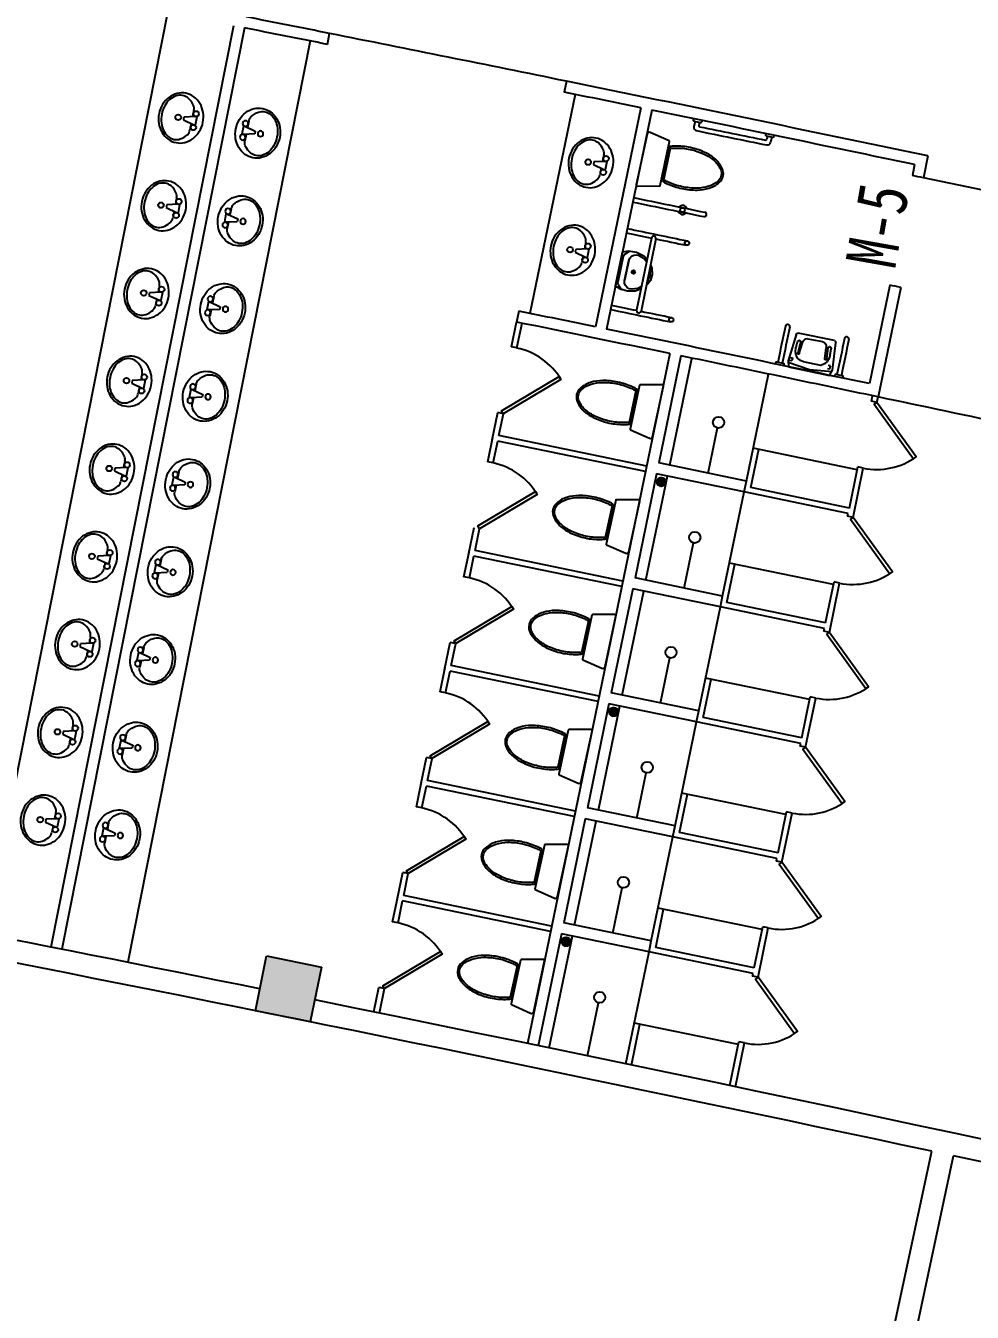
# Model space of a CAD drawing. Extents: x 23317406 to 24383751, y 42324270 to 43451021.
# Drawn here: x 23951936 to 23960397, y 43367393 to 43378899 of the extents above; entities that cross this region are included whole.
import ezdxf

# ---------------------------------------------------------------- set-up
doc = ezdxf.new("R2010")
doc.units = 0
doc.header["$MEASUREMENT"] = 0
doc.layers.get('0').update_dxf_attribs({"linetype": 'CONTINUOUS'})
for name, color, linetype in [('墙', 7, 'CONTINUOUS'), ('柱填充', 8, 'CONTINUOUS'), ('柱形', 7, 'CONTINUOUS'), ('汉字', 7, 'CONTINUOUS'), ('辅助件', 9, 'CONTINUOUS'), ('门窗', 7, 'CONTINUOUS')]:
    doc.layers.add(name, color=color, linetype=linetype)
doc.styles.add('ATT', font='txt')
doc.styles.add('Q1', font='SimSun.ttf', dxfattribs={"width": 0.8, "height": 450})

# ---------------------------------------------------------------- blocks, each defined once
blk = doc.blocks.new('15PLAV04')
at = {"color": 0, "linetype": 'ByBlock'}
for p, q in [((2.5, -1.5), (2.5, 1.5)), ((7, 0.5), (3, 1.5)), ((4, 1.25), (4, 3.635323)), ((7, -0.5), (7, 0.5)), ((3, -1.5), (7, -0.5)), ((4, -3.628449), (4, -1.25))]:
    blk.add_line(p, q, dxfattribs=at)
blk.add_lwpolyline([(8, 9, 0.109452), (4.986152, 8.332258, 0.102376), (2.343146, 6.363961, 0.093737), (0.622313, 3.491319, 0.088426), (0, 0, 0.088426), (0.622313, -3.491319, 0.093737), (2.343146, -6.363961, 0.102376), (4.986152, -8.332258, 0.109452), (8, -9, 0.109452), (11.013848, -8.332258, 0.102376), (13.656854, -6.363961, 0.093737), (15.377687, -3.491319, 0.088426), (16, 0, 0.088426), (15.377687, 3.491319, 0.093737), (13.656854, 6.363961, 0.102376), (11.013848, 8.332258, 0.109452)], format="xyb", close=True, dxfattribs=at)
for centre in [(3, 2.5), (9, 0), (3, -2.5)]:
    blk.add_circle(centre, 1, dxfattribs=at)
for centre, radius, start, end in [((7, 3.635323), 3, 146.09549, 180), ((11.358035, 0.706347), 8.250845, 143.130102, 146.09549), ((9.915843, 1.787992), 6.448105, 118.911201, 143.130102), ((9, 3.446272), 4.553728, 90, 118.911201), ((9, 3.446272), 4.553728, 61.088799, 90), ((8.084157, 1.787992), 6.448105, 36.869898, 61.088799), ((6.641965, 0.706347), 8.250845, 17.257939, 36.869898), ((4.368267, 0), 10.631733, 0, 17.257939), ((4.368267, 0), 10.631733, 342.742061, 0), ((7, -3.628449), 3, 180, 212.259808), ((6.641965, -0.706347), 8.250845, 323.130102, 342.742061), ((9.915843, -1.787992), 6.448105, 212.259808, 241.088799), ((9, -3.446272), 4.553728, 241.088799, 270), ((9, -3.446272), 4.553728, 270, 298.911201), ((8.084157, -1.787992), 6.448105, 298.911201, 323.130102)]:
    blk.add_arc(centre, radius, start, end, dxfattribs=at)
at = {"color": 0, "linetype": 'ByBlock', "style": 'ATT'}
for tag, p, flags in [('ITEM', (0, -17.5), 3), ('ROOM_NUMBER', (0, -26.5), 1)]:
    blk.add_attdef(tag, p, '', height=6, dxfattribs=dict(at, flags=flags))
blk = doc.blocks.new('WC-3')
for points in [[(382, 218, 0.033558), (397, 269, 0.056391), (412, 405, 0.056391), (397, 541, 0.070142), (358, 644, 0.106098), (290, 721, 0.162033), (225, 743, 0.162033), (161, 721, 0.106098), (93, 644, 0.070142), (54, 541, 0.056391), (38, 405, 0.056391), (54, 269, 0.033558), (69, 218)], [(55, 405, -0.056391), (70, 537, -0.070142), (108, 636, -0.106098), (170, 708, -0.162033), (225, 726, -0.162033), (280, 708, -0.106098), (343, 636, -0.070142), (381, 537, -0.056391), (396, 405, -0.056391), (381, 273, -0.027675), (369, 232), (81, 232, -0.027675), (70, 273, -0.056391)], [(-20, 24, 0.477064), (0, 0), (463, 0, 0.477064), (473, 12), (431, 207, 0.354037), (426, 211), (24, 211, 0.354037), (19, 207)]]:
    blk.add_lwpolyline(points, format="xyb", close=True)
blk = doc.blocks.new('A$C7FE16A13')
at = {"layer": '门窗'}
blk.add_lwpolyline([(517, 587), (532, 561), (15, 257), (0, 283)], close=True, dxfattribs=at)
blk.add_arc((517, 587), 600, 210.4472, 257.9761, dxfattribs=at)
blk = doc.blocks.new('A$C4D630D1B')
at = {"layer": '柱填充', "xscale": -1, "rotation": 325.0332498741019}
blk.add_blockref('A$C7FE16A13', (321, -219), dxfattribs=at)
blk = doc.blocks.new('A$C23EB7B9D')
at = {"layer": '门窗'}
blk.add_lwpolyline([(600, 181), (591, 209), (19, 29), (28, 0)], close=True, dxfattribs=at)
blk.add_arc((600, 181), 600, 150, 197.529, dxfattribs=at)
blk = doc.blocks.new('M100')
at = {"layer": '门窗'}
blk.add_line((0, 1000), (0, 0), dxfattribs=at)

msp = doc.modelspace()

# ---------------------------------------------------------------- hatches: boundary and pattern name
at = {"layer": '柱填充'}
h = msp.add_hatch(dxfattribs=at)
h.set_pattern_fill('ANSI37', color=256, scale=4, angle=-70.725584632, style=0)
h.set_pattern_definition([(183.322695, (24113675.537, 43439854.772), (-0.7360853, 12.6786505), []), (93.322695, (24113675.537, 43439854.772), (12.6786505, 0.7360853), [])])
h.paths.add_polyline_path([(23957655.95749, 43374819.32157, 1), (23957575.95749, 43374819.32157, 1)])
h = msp.add_hatch(dxfattribs=at)
h.set_pattern_fill('ANSI37', color=256, scale=4, angle=-70.725584632, style=0)
h.set_pattern_definition([(183.322695, (24113250.498, 43437798.236), (-0.7360853, 12.6786505), []), (93.322695, (24113250.498, 43437798.236), (12.6786505, 0.7360853), [])])
h.paths.add_polyline_path([(23957230.91875, 43372762.78515, 1), (23957150.91875, 43372762.78515, 1)])
h = msp.add_hatch(dxfattribs=at)
h.set_pattern_fill('ANSI37', color=256, scale=4, angle=-70.725584632, style=0)
h.set_pattern_definition([(183.322695, (24112825.459, 43435741.7), (-0.7360853, 12.6786505), []), (93.322695, (24112825.459, 43435741.7), (12.6786505, 0.7360853), [])])
h.paths.add_polyline_path([(23956805.88001, 43370706.24872, 1), (23956725.88001, 43370706.24872, 1)])

# ---------------------------------------------------------------- linework, layer by layer
at = {"layer": '墙'}
for p, q in [((23953792.35438, 43378898.64103), (23952160.57807, 43370658.65883)), ((23953890.44941, 43378879.21513), (23952258.67309, 43370639.23292)), ((23954632.40043, 43378731.66416), (23954651.97514, 43378829.72961)), ((23956768.42208, 43378402.79805), (23956748.18206, 43378304.86738)), ((23957433.98739, 43378164.60636), (23957029.18818, 43376205.99828)), ((23957531.94435, 43378144.49538), (23957126.87771, 43376184.59332)), ((23959881.76909, 43377656.30501), (23959861.5286, 43377558.37205)), ((23959999.87092, 43377733.66436), (23959959.39031, 43377537.80018)), ((23959659.12821, 43376579.06419), (23959476.96809, 43375697.68823)), ((23959756.9898, 43376558.49177), (23959554.58954, 43375579.18453)), ((23956343.38175, 43376346.25395), (23956323.14174, 43376248.32328)), ((23957694.5674, 43375966.90618), (23956419.45117, 43369797.29688)), ((23957792.4977, 43375946.66624), (23957594.50334, 43374988.67682)), ((23957574.2634, 43374890.74652), (23957381.98397, 43373960.40861)), ((23958357.62015, 43374728.84471), (23957574.1777, 43374890.76423)), ((23958377.86009, 43374826.77502), (23957594.41764, 43374988.69454)), ((23958357.62015, 43374728.84471), (23958377.86009, 43374826.77502)), ((23958165.34072, 43373798.50681), (23957381.89827, 43373960.42633)), ((23957361.74403, 43373862.47831), (23957169.4646, 43372932.1404)), ((23958145.10078, 43373700.5765), (23957361.65833, 43373862.49602)), ((23958145.10078, 43373700.5765), (23958165.34072, 43373798.50681)), ((23957952.82135, 43372770.23859), (23957169.3789, 43372932.15811)), ((23957149.22466, 43372834.21009), (23956956.94523, 43371903.87219)), ((23957932.58141, 43372672.30829), (23957149.13896, 43372834.22781)), ((23957932.58141, 43372672.30829), (23957952.82135, 43372770.23859)), ((23957740.30198, 43371741.97038), (23956956.85953, 43371903.8899)), ((23956936.70529, 43371805.94188), (23956744.42586, 43370875.60397)), ((23957720.06204, 43371644.04007), (23956936.61959, 43371805.95959)), ((23957720.06204, 43371644.04007), (23957740.30198, 43371741.97038)), ((23957527.78261, 43370713.70217), (23956744.34016, 43370875.62169)), ((23956724.18592, 43370777.67367), (23956517.38148, 43369777.05694)), ((23957507.54267, 43370615.77186), (23956724.10022, 43370777.69138)), ((23957507.54267, 43370615.77186), (23957527.78261, 43370713.70217))]:
    msp.add_line(p, q, dxfattribs=at)
at = {"layer": '墙', "ltscale": 5000}
for p, q in [((23956197.56452, 43350923.44665), (23960034.36568, 43368832.69316)), ((23958704.47131, 43361670.33835), (23960229.92817, 43368790.79668))]:
    msp.add_line(p, q, dxfattribs=at)
for radius, start, end in [(533172.67138, 67.1172342395, 67.1172342395), (533172.67138, 66.2587266313, 66.2587266313), (533172.67138, 64.4772342395, 64.4772342395), (533172.67138, 64.9387266313, 64.9387266313), (522972.67138, 77.9189348699, 79.7649843289), (523172.67138, 78.5953576035, 79.2689395675), (523172.67138, 75.9757445046, 78.5405996002), (522972.67138, 75.9984200354, 77.8970232928)]:
    msp.add_arc((23850578.58196, 42857442.58139), radius, start, end, dxfattribs=at)
at = {"layer": '墙'}
for centre, radius, start, end in [((23850634.74669, 42857737.27781), 530172.67138, 79.4743453394, 79.4743453394), ((23850639.30178, 42857736.37231), 530172.67138, 78.1227654233, 78.1227654233), ((23850644.55659, 42857735.23786), 530172.67138, 77.5606287088, 77.5606287088), ((23850649.0789, 42857734.18074), 530172.67138, 76.2090487927, 76.2090487927), ((23850578.58196, 42857442.58139), 531672.67138, 78.711628552, 78.7931671244), ((23850578.58196, 42857442.58139), 531572.67138, 78.711628552, 78.7931661107), ((23850578.58196, 42857442.58139), 531672.67138, 78.123329485, 78.4789550408), ((23850578.58196, 42857442.58139), 531572.67138, 78.4035344811, 78.4789844366), ((23850578.58196, 42857442.58139), 531572.67138, 78.134070583, 78.3927559305), ((23850659.54172, 42857834.30261), 531072.67138, 78.1231042427, 78.1338929938), ((23850639.30178, 42857736.37231), 530172.67138, 78.1227654233, 78.1335724892), ((23850578.58196, 42857442.58139), 529572.67138, 78.4038397806, 78.479574684), ((23850578.58196, 42857442.58139), 529472.67138, 78.3281060407, 78.4796043134), ((23850578.58196, 42857442.58139), 529572.67138, 78.1333582143, 78.3930205233), ((23850578.58196, 42857442.58139), 529472.67138, 78.1225011008, 78.3172847495)]:
    msp.add_arc(centre, radius, start, end, dxfattribs=at)
at = {"layer": '柱填充'}
msp.add_solid([(23954088.54677, 43370579.40715), (23954578.62152, 43370480.27724), (23953989.41686, 43370089.3324), (23954479.49161, 43369990.20249)], dxfattribs=at)
at = {"layer": '柱形'}
for p, q in [((23953989.41686, 43370089.3324), (23954088.54677, 43370579.40715)), ((23954088.54677, 43370579.40715), (23954578.62152, 43370480.27724)), ((23954578.62152, 43370480.27724), (23954479.49161, 43369990.20249)), ((23954479.49161, 43369990.20249), (23953989.41686, 43370089.3324))]:
    msp.add_line(p, q, dxfattribs=at)
at = {"layer": '辅助件', "ltscale": 1000}
for p, q in [((23953203.70749, 43379014.80896), (23951572.00791, 43370775.21428)), ((23954478.94282, 43378762.27215), (23952847.24325, 43370522.67747))]:
    msp.add_line(p, q, dxfattribs=at)
at = {"layer": '辅助件'}
for p, q in [((23956846.16568, 43378284.88536), (23956441.36556, 43376326.2729)), ((23957903.25291, 43378068.04731), (23957901.28106, 43378058.46041)), ((23957918.85816, 43378044.6451), (23957908.78875, 43377995.68903)), ((23957958.04572, 43378036.62412), (23957952.00141, 43378007.2375)), ((23957969.57854, 43377993.42228), (23957969.57485, 43377993.40434)), ((23957981.61257, 43378051.93011), (23957979.65232, 43378042.39963)), ((23958549.73631, 43377936.16695), (23958547.76616, 43377926.48877)), ((23958565.36967, 43377912.70123), (23958559.36095, 43377883.18394)), ((23958604.56696, 43377904.72799), (23958594.56817, 43377855.60983)), ((23958628.12884, 43377920.2104), (23958626.16015, 43377910.53941)), ((23957529.97755, 43376999.81112), (23957396.36424, 43376353.47724)), ((23957569.1493, 43376991.71334), (23957435.53599, 43376345.37946)), ((23957269.33593, 43376874.60761), (23957206.55868, 43376571.91613)), ((23957206.55868, 43376571.91613), (23957269.33593, 43376874.60761)), ((23957276.42801, 43376834.36503), (23957229.03322, 43376605.84277)), ((23957268.68366, 43376876.29112), (23957325.17999, 43376884.43846)), ((23957276.42801, 43376834.36503), (23957280.66019, 43376844.81072)), ((23957280.66019, 43376844.81072), (23957288.34307, 43376853.17498)), ((23957288.34307, 43376853.17498), (23957289.82655, 43376854.24184)), ((23957289.82655, 43376854.24184), (23957333.25156, 43376883.67366)), ((23957325.17999, 43376884.43846), (23957396.02579, 43376874.45695)), ((23957334.19541, 43376819.75643), (23957349.56118, 43376836.48494)), ((23957349.56118, 43376836.48494), (23957369.97503, 43376847.03287)), ((23957369.97503, 43376847.03287), (23957392.97473, 43376850.12798)), ((23957392.97473, 43376850.12798), (23957415.7862, 43376845.39696)), ((23957396.02579, 43376874.45695), (23957459.4047, 43376841.63597)), ((23957415.7862, 43376845.39696), (23957416.39515, 43376845.15512)), ((23957416.39515, 43376845.15512), (23957464.46823, 43376815.52962)), ((23957459.4047, 43376841.63597), (23957490.41262, 43376808.42187)), ((23957325.73105, 43376798.86505), (23957288.61539, 43376619.90539)), ((23957288.61539, 43376619.90539), (23957325.73105, 43376798.86505)), ((23957325.73105, 43376798.86505), (23957334.19541, 43376819.75643)), ((23957464.46823, 43376815.52962), (23957486.25658, 43376788.31764)), ((23957514.44941, 43376727.11104), (23957517.0055, 43376719.50047)), ((23957517.0055, 43376719.50047), (23957515.13293, 43376664.67934)), ((23957521.11847, 43376759.37156), (23957533.82028, 43376730.50084)), ((23957533.82028, 43376730.50084), (23957536.72232, 43376674.12376)), ((23957228.55707, 43376602.80323), (23957229.03322, 43376605.84277)), ((23957229.38964, 43376591.54737), (23957228.55707, 43376602.80323)), ((23957288.17521, 43376596.7425), (23957288.48979, 43376619.284)), ((23957288.48979, 43376619.284), (23957288.61539, 43376619.90538)), ((23957494.01797, 43376614.03907), (23957490.24146, 43376610.00877)), ((23957515.13293, 43376664.67934), (23957494.01797, 43376614.03907)), ((23957519.56704, 43376620.44564), (23957502.85815, 43376595.21672)), ((23957536.72232, 43376674.12376), (23957519.56704, 43376620.44564)), ((23957205.53175, 43376571.79316), (23957254.12821, 43376541.84991)), ((23957234.1404, 43376581.19421), (23957229.38964, 43376591.54737)), ((23957234.1404, 43376581.19421), (23957264.57213, 43376537.24069)), ((23957311.55127, 43376524.31579), (23957254.12823, 43376541.8499)), ((23957295.83607, 43376575.35172), (23957288.17521, 43376596.7425)), ((23957310.54834, 43376557.6917), (23957295.83607, 43376575.35172)), ((23957330.53751, 43376545.89251), (23957310.54834, 43376557.6917)), ((23957382.98216, 43376525.31333), (23957311.55127, 43376524.31579)), ((23957353.3926, 43376541.37729), (23957330.53751, 43376545.89251)), ((23957406.26176, 43376548.49198), (23957353.3926, 43376541.37729)), ((23957435.94477, 43376544.942), (23957382.98216, 43376525.31333)), ((23957440.21996, 43376565.62257), (23957406.26176, 43376548.49198)), ((23957502.85815, 43376595.21672), (23957483.8547, 43376579.11382)), ((23956277.3483, 43376026.75322), (23956323.14174, 43376248.32328)), ((23956326.31346, 43376016.63325), (23956372.13412, 43376238.33509)), ((23959163.94888, 43376082.74545), (23958840.45998, 43376149.95355)), ((23956326.31346, 43376016.63325), (23956277.3483, 43376026.75322)), ((23958821.30788, 43376135.65248), (23958749.66538, 43375900.40958)), ((23958821.17677, 43376023.18933), (23958834.86431, 43376070.78882)), ((23958862.59566, 43376065.04482), (23958836.99724, 43375972.74486)), ((23958850.8217, 43375966.31781), (23958878.00853, 43376062.63483)), ((23958926.25656, 43376099.64119), (23958991.16502, 43376086.1558)), ((23958991.16502, 43376086.1558), (23958996.73645, 43376084.99828)), ((23959061.64491, 43376071.51289), (23958996.73645, 43376084.99828)), ((23959147.82959, 43375817.68692), (23959175.81952, 43376061.99909)), ((23957692.34795, 43374968.4546), (23957889.68736, 43375923.27508)), ((23958769.02529, 43375931.87431), (23958789.14866, 43375927.69348)), ((23958789.14866, 43375927.69348), (23958783.49696, 43375900.49048)), ((23959077.73077, 43375919.17515), (23959091.15948, 43376018.35055)), ((23959106.2568, 43376014.42174), (23959092.97124, 43375919.56366)), ((23959127.57585, 43375959.53181), (23959133.98119, 43376008.64425)), ((23958707.55536, 43375877.96862), (23958648.80982, 43375890.17361)), ((23958749.66538, 43375900.40958), (23958754.99948, 43375847.68454)), ((23958751.97616, 43375888.69137), (23958942.33731, 43375823.16201)), ((23958754.99948, 43375847.68454), (23959121.93512, 43375771.44994)), ((23958783.49696, 43375900.49048), (23958763.37359, 43375904.67131)), ((23958942.33731, 43375823.16201), (23959143.0779, 43375807.69613)), ((23959103.40793, 43375834.02573), (23959123.53131, 43375829.84489)), ((23959129.18301, 43375857.04789), (23959109.05963, 43375861.22873)), ((23959121.93512, 43375771.44994), (23959147.82959, 43375817.68692)), ((23959123.53131, 43375829.84489), (23959129.18301, 43375857.04789)), ((23958377.86009, 43374826.77502), (23958575.1995, 43375781.5955)), ((23959236.26523, 43375768.12378), (23959177.51969, 43375780.32876)), ((23959495.41744, 43375540.35092), (23959505.53741, 43375589.31607)), ((23959544.38259, 43375530.23095), (23959554.50389, 43375579.20254)), ((23959544.38259, 43375530.23095), (23959495.41744, 43375540.35092)), ((23956105.30881, 43375194.34562), (23956155.90866, 43375439.17138)), ((23956204.87382, 43375429.05141), (23956155.90866, 43375439.17138)), ((23956164.39394, 43375233.1908), (23956204.87382, 43375429.05141)), ((23956064.82893, 43374998.48501), (23956110.62237, 43375220.05506)), ((23957486.45307, 43374959.95161), (23956164.39394, 43375233.1908)), ((23958035.10402, 43374897.61481), (23958118.59377, 43375301.57732)), ((23956113.79409, 43374988.36504), (23956154.27397, 43375184.22565)), ((23957476.3331, 43374910.98646), (23956154.27397, 43375184.22565)), ((23958416.70527, 43374767.68989), (23958487.54506, 43375110.44597)), ((23959368.91781, 43374928.28651), (23958438.57991, 43375120.56594)), ((23956113.79409, 43374988.36504), (23956064.82893, 43374998.48501)), ((23959298.07802, 43374585.53043), (23959373.9778, 43374952.76908)), ((23959331.86322, 43374501.96274), (23959422.94295, 43374942.64911)), ((23959422.94295, 43374942.64911), (23959373.9778, 43374952.76908)), ((23957479.82857, 43373940.18639), (23957672.10801, 43374870.52429)), ((23959298.07802, 43374585.53043), (23958416.70527, 43374767.68989)), ((23958165.34072, 43373798.50681), (23958357.62015, 43374728.84471)), ((23959287.95805, 43374536.56528), (23958357.62015, 43374728.84471)), ((23959282.89807, 43374512.08271), (23959287.95805, 43374536.56528)), ((23959331.86322, 43374501.96274), (23959282.89807, 43374512.08271)), ((23955892.78944, 43374166.07741), (23955943.38929, 43374410.90317)), ((23955951.87457, 43374204.92259), (23955992.35445, 43374400.7832)), ((23955852.30956, 43373970.21679), (23955898.103, 43374191.78685)), ((23957273.9337, 43373931.6834), (23955951.87457, 43374204.92259)), ((23957822.58465, 43373869.3466), (23957906.0744, 43374273.30911)), ((23955901.27472, 43373960.09682), (23955941.7546, 43374155.95744)), ((23957263.81373, 43373882.71825), (23955941.7546, 43374155.95744)), ((23958204.1859, 43373739.42168), (23958275.02569, 43374082.17775)), ((23959156.39844, 43373900.01829), (23958226.06054, 43374092.29772)), ((23955901.27472, 43373960.09682), (23955852.30956, 43373970.21679)), ((23957267.3092, 43372911.91817), (23957459.58863, 43373842.25608)), ((23959085.55865, 43373557.26222), (23959161.45843, 43373924.50087)), ((23959119.34385, 43373473.69452), (23959210.42358, 43373914.3809)), ((23959210.42358, 43373914.3809), (23959161.45843, 43373924.50087)), ((23959085.55865, 43373557.26222), (23958204.1859, 43373739.42168)), ((23957952.82135, 43372770.23859), (23958145.10078, 43373700.5765)), ((23959075.43868, 43373508.29707), (23958145.10078, 43373700.5765)), ((23959070.3787, 43373483.81449), (23959075.43868, 43373508.29707)), ((23955680.27007, 43373137.80919), (23955730.86992, 43373382.63496)), ((23955779.83508, 43373372.51499), (23955730.86992, 43373382.63496)), ((23959119.34385, 43373473.69452), (23959070.3787, 43373483.81449)), ((23955739.3552, 43373176.65438), (23955779.83508, 43373372.51499)), ((23955639.79019, 43372941.94858), (23955685.58362, 43373163.51864)), ((23957061.41433, 43372903.41519), (23955739.3552, 43373176.65438)), ((23957610.06528, 43372841.07838), (23957693.55503, 43373245.04089)), ((23955688.75535, 43372931.82861), (23955729.23523, 43373127.68922)), ((23957051.29436, 43372854.45003), (23955729.23523, 43373127.68922)), ((23957991.66653, 43372711.15347), (23958062.50632, 43373053.90954)), ((23958943.87907, 43372871.75008), (23958013.54117, 43373064.02951)), ((23955688.75535, 43372931.82861), (23955639.79019, 43372941.94858)), ((23957054.78983, 43371883.64996), (23957247.06926, 43372813.98787)), ((23958873.03928, 43372528.99401), (23958948.93906, 43372896.23266)), ((23958906.82448, 43372445.42631), (23958997.90421, 43372886.11269)), ((23958997.90421, 43372886.11269), (23958948.93906, 43372896.23266)), ((23958873.03928, 43372528.99401), (23957991.66653, 43372711.15347)), ((23957740.30198, 43371741.97038), (23957932.58141, 43372672.30829)), ((23958862.91931, 43372480.02886), (23957932.58141, 43372672.30829)), ((23958857.85933, 43372455.54628), (23958862.91931, 43372480.02886)), ((23955467.7507, 43372109.54098), (23955518.35055, 43372354.36675)), ((23955567.31571, 43372344.24678), (23955518.35055, 43372354.36675)), ((23955526.83583, 43372148.38616), (23955567.31571, 43372344.24678)), ((23958906.82448, 43372445.42631), (23958857.85933, 43372455.54628)), ((23955427.27082, 43371913.68037), (23955473.06425, 43372135.25043)), ((23956848.89496, 43371875.14697), (23955526.83583, 43372148.38616)), ((23957397.54591, 43371812.81017), (23957481.03566, 43372216.77268)), ((23955476.23598, 43371903.5604), (23955516.71586, 43372099.42101)), ((23956838.77499, 43371826.18182), (23955516.71586, 43372099.42101)), ((23957779.14716, 43371682.88526), (23957849.98695, 43372025.64133)), ((23958731.3597, 43371843.48187), (23957801.0218, 43372035.7613)), ((23955476.23598, 43371903.5604), (23955427.27082, 43371913.68037)), ((23956842.27046, 43370855.38175), (23957034.54989, 43371785.71965)), ((23958660.51991, 43371500.7258), (23958736.41969, 43371867.96444)), ((23958694.30511, 43371417.1581), (23958785.38484, 43371857.84447)), ((23958785.38484, 43371857.84447), (23958736.41969, 43371867.96444)), ((23958660.51991, 43371500.7258), (23957779.14716, 43371682.88526)), ((23957527.78261, 43370713.70217), (23957720.06204, 43371644.04007)), ((23958650.39994, 43371451.76064), (23957720.06204, 43371644.04007)), ((23958645.33996, 43371427.27807), (23958650.39994, 43371451.76064)), ((23958694.30511, 43371417.1581), (23958645.33996, 43371427.27807)), ((23955255.23133, 43371081.27277), (23955305.83118, 43371326.09853)), ((23955354.79634, 43371315.97856), (23955305.83118, 43371326.09853)), ((23955314.31646, 43371120.11795), (23955354.79634, 43371315.97856)), ((23955214.75145, 43370885.41216), (23955260.54488, 43371106.98221)), ((23956636.37559, 43370846.87876), (23955314.31646, 43371120.11795)), ((23957185.02654, 43370784.54196), (23957268.51629, 43371188.50447)), ((23955263.71661, 43370875.29219), (23955304.19649, 43371071.1528)), ((23956626.25562, 43370797.91361), (23955304.19649, 43371071.1528)), ((23957566.62779, 43370654.61704), (23957637.46758, 43370997.37311)), ((23958518.84033, 43370815.21365), (23957588.50243, 43371007.49308)), ((23955263.71661, 43370875.29219), (23955214.75145, 43370885.41216)), ((23956615.22222, 43369756.81602), (23956822.03052, 43370757.45144)), ((23958448.00054, 43370472.45758), (23958523.90032, 43370839.69623)), ((23958481.78574, 43370388.88988), (23958572.86547, 43370829.57626)), ((23958572.86547, 43370829.57626), (23958523.90032, 43370839.69623)), ((23958448.00054, 43370472.45758), (23957566.62779, 43370654.61704)), ((23957300.59898, 43369614.4814), (23957507.54267, 43370615.77186)), ((23958437.88057, 43370423.49243), (23957507.54267, 43370615.77186)), ((23958432.82059, 43370399.00985), (23958437.88057, 43370423.49243)), ((23958481.78574, 43370388.88988), (23958432.82059, 43370399.00985)), ((23955048.02068, 43370078.69059), (23955093.31181, 43370297.83032)), ((23955142.27697, 43370287.71035), (23955093.31181, 43370297.83032)), ((23955097.01339, 43370068.70399), (23955142.27697, 43370287.71035)), ((23956957.93429, 43369685.76336), (23957055.99692, 43370160.23626)), ((23957349.54721, 43369604.27955), (23957424.94821, 43369969.1049)), ((23958306.32096, 43369786.94544), (23957375.98306, 43369979.22487)), ((23958230.44994, 43369419.84592), (23958311.38095, 43369811.42802)), ((23958279.3798, 43369409.55515), (23958360.3461, 43369801.30805)), ((23958360.3461, 43369801.30805), (23958311.38095, 43369811.42802))]:
    msp.add_line(p, q, dxfattribs=at)
for points in [[(23958821.30788, 43376135.65248), (23958824.22419, 43376141.91892), (23958828.60279, 43376146.7672), (23958833.91557, 43376149.61254), (23958839.52173, 43376150.11176), (23958840.45998, 43376149.95355)], [(23958834.86431, 43376070.78882), (23958837.1076, 43376076.55413), (23958840.73711, 43376081.20238), (23958845.31507, 43376084.17292), (23958850.28931, 43376085.10747), (23958855.05986, 43376083.8933), (23958859.05133, 43376080.67686), (23958861.78228, 43376075.8461), (23958862.92333, 43376069.98368), (23958862.59566, 43376065.04482)], [(23958878.00853, 43376062.63483), (23958884.9867, 43376078.49261), (23958895.70269, 43376090.93308), (23958908.86398, 43376098.45574), (23958922.88313, 43376100.15324), (23958926.25656, 43376099.64119)], [(23959061.64491, 43376071.51289), (23959074.37594, 43376065.75501), (23959084.33147, 43376054.72348), (23959090.31073, 43376039.74886), (23959091.59253, 43376022.63731), (23959091.15948, 43376018.35055)], [(23959106.2568, 43376014.42174), (23959108.50432, 43376020.1849), (23959112.13708, 43376024.82926), (23959116.71691, 43376027.79463), (23959121.69142, 43376028.72335), (23959126.4606, 43376027.5034), (23959130.44923, 43376024.28193), (23959133.17621, 43376019.44748), (23959134.31263, 43376013.58318), (23959133.98119, 43376008.64425)], [(23959163.94888, 43376082.74545), (23959169.04129, 43376080.4423), (23959173.02351, 43376076.02969), (23959175.41521, 43376070.03984), (23959175.92793, 43376063.19522), (23959175.81952, 43376061.99909)], [(23958860.74664, 43375904.13795), (23958838.24751, 43375922.17467), (23958822.82774, 43375949.3136), (23958816.34718, 43375982.28137), (23958819.58747, 43376017.10159), (23958821.17677, 43376023.18933)], [(23958850.8217, 43375966.31781), (23958849.07372, 43375963.6208), (23958846.74218, 43375961.74447), (23958844.10828, 43375960.91513), (23958841.48972, 43375961.23283), (23958839.20233, 43375962.65923), (23958837.52201, 43375965.0223), (23958836.65143, 43375968.03701), (23958836.69559, 43375971.33974), (23958836.99724, 43375972.74486)], [(23959127.57585, 43375959.53181), (23959118.30789, 43375925.71753), (23959100.5482, 43375896.79518), (23959076.43885, 43375876.2532), (23959042.45534, 43375860.23912), (23959042.45534, 43375860.23912)], [(23959092.97124, 43375919.56366), (23959092.0596, 43375916.35685), (23959090.34568, 43375913.62792), (23959088.0362, 43375911.70603), (23959085.40972, 43375910.82298), (23959082.78302, 43375911.08528), (23959080.47294, 43375912.4613), (23959078.75809, 43375914.78506), (23959077.84532, 43375917.77629), (23959077.73077, 43375919.17515)], [(23959042.45534, 43375860.23912), (23958888.17742, 43375891.7318), (23958860.74664, 43375904.13795)]]:
    msp.add_lwpolyline(points, dxfattribs=at)
for centre, radius in [((23957806.67054, 43377251.02236), 20.02529), ((23957847.22782, 43376954.73462), 20), ((23957366.98701, 43376696.49944), 16.17404), ((23957705.89534, 43376269.15084), 20), ((23958128.71374, 43375350.54247), 50), ((23957615.95749, 43374819.32157), 40), ((23957916.19437, 43374322.27426), 50), ((23957703.675, 43373294.00605), 50), ((23957190.91875, 43372762.78515), 40), ((23957491.15563, 43372265.73783), 50), ((23957278.63626, 43371237.46962), 50), ((23956765.88001, 43370706.24872), 40), ((23957066.11689, 43370209.20141), 50)]:
    msp.add_circle(centre, radius, dxfattribs=at)
at = {"layer": '辅助件', "ltscale": 1000}
msp.add_arc((23850578.58196, 42857442.58139), 531672.67138, 78.4789550408, 78.711628552, dxfattribs=at)
at = {"layer": '辅助件'}
for centre, radius, start, end in [((23957911.07601, 43378056.44576), 10, 168.377355226, 258.42918913), ((23957938.17363, 43377989.64508), 30, 168.377355226, 258.428289711), ((24066551.13651, 43908681.82017), 541642.67138, 258.4291891298, 258.4355361405), ((23957961.79637, 43378005.22285), 10, 168.377355226, 258.429822634), ((24085875.86429, 44002804.85211), 637769.03404, 258.42982263426, 258.48371710945), ((23957969.85736, 43378044.41428), 10, 258.43553614, 348.377355226), ((24084791.65522, 43997524.45574), 632418.47824, 258.42828971059, 258.48626965303), ((23958557.56519, 43377924.49402), 10, 168.493740692, 258.498986945), ((23958549.56192, 43377885.17869), 10, 258.483717109, 348.493740692), ((24066551.13651, 43908681.82017), 541642.67138, 258.4989869448, 258.5053339526), ((23958616.36112, 43377912.53416), 10, 258.505333952, 348.493740692), ((23958565.17108, 43377861.59408), 30, 258.486269653, 348.493740692), ((24066551.13651, 43908681.82017), 542462.67138, 258.3879177762, 258.4565743588), ((24066551.13651, 43908681.82017), 542422.67138, 258.3879177762, 258.4565743588), ((23957806.67054, 43377251.02236), 40.02529, 18.416376975, 138.454521541), ((23957806.67054, 43377251.02236), 40.02529, 198.412714916, 318.458183601), ((23958002.61783, 43377210.96412), 20, 258.456574359, 78.456574359), ((24067455.14985, 43908647.16523), 542852.67138, 258.293700997, 258.3517041612), ((24067455.14985, 43908647.16523), 542892.67138, 258.2937002194, 258.3179512507), ((23957549.56335, 43376995.76187), 20, 348.32006201, 168.32006201), ((24067455.14985, 43908647.16523), 542892.67138, 258.3221727686, 258.3517041612), ((24067455.14985, 43908647.16523), 543552.67138, 258.2936874046, 258.3179538136), ((24067455.14985, 43908647.16523), 543592.67138, 258.293686629, 258.3517041612), ((23957415.95004, 43376349.42799), 20, 168.319007912, 348.321116108), ((24067455.14985, 43908647.16523), 543552.67138, 258.3221702057, 258.3517041612), ((24489755.21771, 43265424.86233), 542462.67138, 168.2156596398, 168.2505147758), ((24489755.21771, 43265424.86233), 542422.67138, 168.2156561349, 168.2505138411), ((23958745.47844, 43376207.11964), 20, 348.21565964, 168.21565964), ((24489755.21771, 43265424.86233), 541922.67138, 168.2156122787, 168.2505021461), ((24489755.21771, 43265424.86233), 541882.67138, 168.2156087668, 168.2505012096), ((23959274.09699, 43376096.83625), 20, 348.21565964, 168.21565964), ((24489755.21771, 43265424.86233), 542482.67138, 168.251571206, 168.2526108272), ((23958646.77566, 43375880.38268), 10, 78.263189369, 168.251571206), ((23958705.5212, 43375868.1777), 10, 348.251569921, 78.263189369), ((24489755.21771, 43265424.86233), 542402.67138, 168.2515699209, 168.2526108272), ((24489755.21771, 43265424.86233), 541942.67138, 168.2515596293, 168.2526108272), ((23959175.48552, 43375770.53784), 10, 78.263189369, 168.251559629), ((23959234.23106, 43375758.33286), 10, 348.251558342, 78.263189369), ((24489755.21771, 43265424.86233), 541862.67138, 168.2515583416, 168.2526108272), ((23850578.58196, 42857442.58139), 529472.67138, 77.8539035136, 78.1225011008)]:
    msp.add_arc(centre, radius, start, end, dxfattribs=at)
msp.add_point((23957366.98701, 43376696.49944), dxfattribs=at)

# ---------------------------------------------------------------- block references
at = {"layer": '辅助件', "yscale": 25, "zscale": 25}
for p, xscale, rotation in [((23953519.47235, 43378035.20257), 25, 168.8447154605484), ((23953813.66509, 43377976.94313), -25, 168.752395302182), ((23957183.68399, 43377633.86433), 25, 168.446581010806), ((23953365.25587, 43377250.20749), 25, 168.8447154605484), ((23953657.0674, 43377192.4196), -25, 168.752395302182), ((23957021.76447, 43376850.42188), 25, 168.446581010806), ((23953211.03939, 43376465.21241), 25, 168.8447154605484), ((23953500.4697, 43376407.89608), -25, 168.752395302182), ((23953056.8229, 43375680.21733), 25, 168.8447154605484), ((23953343.87201, 43375623.37255), -25, 168.752395302182), ((23952902.60642, 43374895.22225), 25, 168.8447154605484), ((23953187.27431, 43374838.84903), -25, 168.752395302182), ((23952748.38994, 43374110.22717), 25, 168.8447154605484), ((23953030.67662, 43374054.3255), -25, 168.752395302182), ((23952594.17345, 43373325.23208), 25, 168.8447154605484), ((23952874.07892, 43373269.80198), -25, 168.752395302182), ((23952439.95697, 43372540.237), 25, 168.8447154605484), ((23952717.48123, 43372485.27845), -25, 168.752395302182), ((23952285.74049, 43371755.24192), 25, 168.8447154605484), ((23952560.88353, 43371700.75492), -25, 168.752395302182)]:
    msp.add_blockref('15PLAV04', p, dxfattribs=dict(at, xscale=xscale, rotation=rotation))
at = {"layer": '辅助件'}
for p, rotation in [((23957489.35699, 43377930.0709), 258.0353008134188), ((23957538.92053, 43375223.32007), 77.84642584492356), ((23957326.40116, 43374195.05186), 77.84642584492356), ((23957113.88179, 43373166.78365), 77.84642584492356), ((23956901.36242, 43372138.51544), 77.84642584492356), ((23956688.84305, 43371110.24722), 77.84642584492356), ((23956476.32368, 43370081.97901), 77.84642584492356)]:
    msp.add_blockref('WC-3', p, dxfattribs=dict(at, rotation=rotation))
at = {"layer": '辅助件', "xscale": -1, "rotation": 145.3798344232576}
for p in [(23956329.46482, 43376021.19864), (23956116.94545, 43374992.93042), (23955904.42608, 43373964.66221), (23955691.90671, 43372936.394), (23955479.38734, 43371908.12578), (23955266.86797, 43370879.85757)]:
    msp.add_blockref('A$C4D630D1B', p, dxfattribs=at)
at = {"layer": '门窗'}
for name, p, rotation in [('M100', (23959959.46655, 43377538.16898), 258.3226953985384), ('A$C23EB7B9D', (23959904.49139, 43375017.65168), 108.3226953950659), ('A$C23EB7B9D', (23959691.97202, 43373989.38346), 108.3226953950659), ('A$C23EB7B9D', (23959479.45265, 43372961.11525), 108.3226953950659), ('A$C23EB7B9D', (23959266.93328, 43371932.84704), 108.3226953950659), ('A$C23EB7B9D', (23959054.41391, 43370904.57882), 108.3226953950659), ('A$C23EB7B9D', (23958841.89454, 43369876.31061), 108.3226953950659)]:
    msp.add_blockref(name, p, dxfattribs=dict(at, rotation=rotation))

# ---------------------------------------------------------------- texts
at = {"layer": '汉字', "color": 0, "style": 'Q1', "width": 0.8}
msp.add_text('M-5', height=450, rotation=79.948317709, dxfattribs=at).set_placement((23959704.88752, 43376709.30275, 4))

doc.saveas('drawing.dxf')
